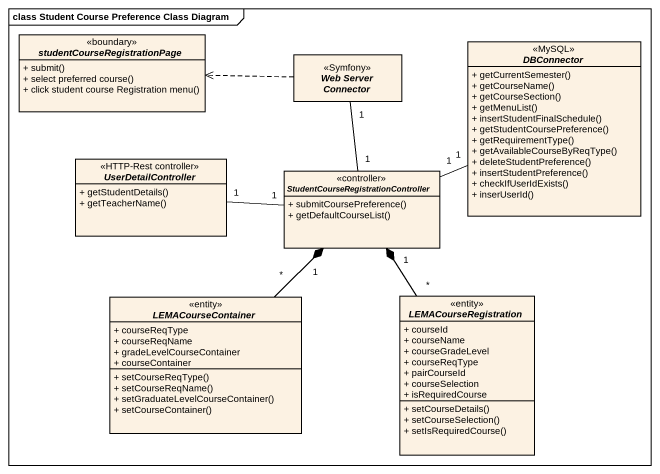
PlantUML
@startuml
mainframe class Student Course Preference Class Diagram
hide circle
hide empty members
skinparam classAttributeIconSize 0
interface "studentCourseRegistrationPage" as studentCourseRegistrationPag <<boundary>> {
  + submit()
  + select preferred course()
  + click student course Registration menu()
}
interface DBConnector <<MySQL>> {
  + getCurrentSemester()
  + getCourseName()
  + getCourseSection()
  + getMenuList()
  + insertStudentFinalSchedule()
  + getStudentCoursePreference()
  + getRequirementType()
  + getAvailableCourseByReqType()
  + deleteStudentPreference()
  + insertStudentPreference()
  + checkIfUserIdExists()
  + inserUserId()
}
interface "Web Server Connector" as Web_Server_Connector <<Symfony>>
interface UserDetailController <<HTTP-Rest controller>> {
  + getStudentDetails()
  + getTeacherName()
}
interface "StudentCourseRegistrationController" as StudentCourseRegistrationCon <<controller>> {
  + submitCoursePreference()
  + getDefaultCourseList()
}
interface LEMACourseContainer <<entity>> {
  + courseReqType
  + courseReqName
  + gradeLevelCourseContainer
  + courseContainer
  + setCourseReqType()
  + setCourseReqName()
  + setGraduateLevelCourseContainer()
  + setCourseContainer()
}
interface LEMACourseRegistration <<entity>> {
  + courseId
  + courseName
  + courseGradeLevel
  + courseReqType
  + pairCourseId
  + courseSelection
  + isRequiredCourse
  + setCourseDetails()
  + setCourseSelection()
  + setIsRequiredCourse()
}
Web_Server_Connector .left.> studentCourseRegistrationPag
Web_Server_Connector "1" -- "1" StudentCourseRegistrationCon
UserDetailController "1" -right- "1" StudentCourseRegistrationCon
StudentCourseRegistrationCon "1" -right- "1" DBConnector
LEMACourseContainer "*" -up-* "1" StudentCourseRegistrationCon
LEMACourseRegistration "*" -up-* "1" StudentCourseRegistrationCon
@enduml
